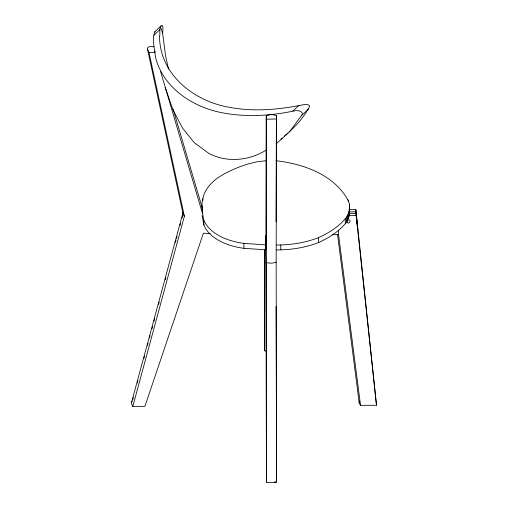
<?xml version="1.0" encoding="UTF-8"?>
<svg xmlns="http://www.w3.org/2000/svg" width="508" height="508" viewBox="0 0 508 508"><rect width="100%" height="100%" fill="white"/><g stroke="black" fill="none" stroke-linecap="round" stroke-linejoin="round"><path stroke-width="0.76" d="M264.592 249.676L264.636 350.761L266.287 351.18M264.636 350.761L264.751 249.599M265.424 236.753L265.894 268.637L266.459 482.219L268.954 482.524A11.043 4.274 -0.4 0 0 273.247 482.517L276.574 482.041L276.161 262.338L276.447 119.005L276.396 115.551L273.056 114.738A11.03 9.004 -3 0 0 269.621 114.802L266.281 115.729L265.9 249.714L265.684 235.636M266.459 482.219L266.281 115.729M276.098 221.793L276.396 115.551M276.098 160.731C303.841 163.913 335.07 175.057 348.59 201.301C351.18 207.905 348.679 215.462 343.865 220.37A93.529 54 0 0 1 318.516 237.63A73.082 42.196 0 0 1 280.784 244.926L276.612 245.04M276.612 249.968L280.784 249.853A73.082 42.196 0 0 0 318.516 242.551A93.529 54 0 0 0 343.865 225.298C349.479 220.015 350.234 212.065 349.479 204.838M168.516 69.209L165.481 55.34L162.643 33.426L162.998 28.086L162.496 25.667L161.201 25.749L154.686 31.883C151.962 39.853 154.642 48.762 155.416 56.852C162.96 87.935 192.881 107.302 222.815 112.897C246.977 117.424 271.812 115.748 295.707 110.611C297.872 110.579 300.457 110.769 301.93 112.573A4.502 3.023 -11.4 0 1 302.063 114.751L289.674 131.636L276.142 143.859M161.201 25.749C158.731 28.664 160.541 33.287 159.512 36.665C159.982 74.625 193.853 101.187 228.867 107.201C253.238 111.951 278.219 109.722 302.336 104.921C304.679 104.565 308.343 103.664 309.728 106.21C304.819 115.627 297.32 124.828 289.071 131.959M202.298 207.347L202.413 205.969M266.129 160.738L257.842 161.665L249.288 163.633A107.652 62.147 0 0 0 218.364 177.451A69.234 39.973 0 0 0 202.87 198.628C200.368 207.454 203.879 216.211 203.918 224.981A52.718 30.436 0 0 0 243.923 248.31L266.059 249.86M131.585 402.292L183.09 212.281A10.833 6.248 1.5 0 0 183.191 214.268L184.385 216.211L132.829 406.387L144.913 406.33L203.384 233.21L210.363 233.578M132.728 399.783L133.35 397.491M137.287 382.981L137.909 380.689M143.91 358.54L144.532 356.248M147.428 345.554L148.05 343.262M149.498 337.915L150.12 335.629M151.987 328.752L152.603 326.46M154.057 321.113L154.68 318.821M158.61 304.311L159.233 302.019M165.233 279.87L165.856 277.578M175.381 242.449L176.003 240.157M176.416 238.627L177.038 236.334M179.934 225.647L180.556 223.355M182.004 218.008L182.626 215.716M347.028 220.726C347.516 227.489 353.619 217.748 347.256 220.37M132.194 400.952L131.718 401.828A11.043 6.166 15.1 0 0 131.686 404.273L132.829 406.387M153.93 35.217L159.976 29.527M292.862 111.023L298.907 105.334M301.587 115.507L308.693 108.82M281.045 139.205L282.188 138.17M284.48 136.1L287.35 133.509M266.173 150.063C249.32 160.801 226.79 162.89 208.858 153.41L194.139 142.551L182.582 128.175L172.879 109.709L165.17 87.357M276.161 262.338L272.834 263.011A10.833 6.058 0 0 1 268.541 262.992L266.046 262.522M154.686 31.883L155.131 31.991M266.325 119.183L276.447 119.005M274.244 482.086L276.574 482.041L276.098 306.457M349.04 211.887L355.962 211.779L357.772 229.521L356.051 213.512L349.129 213.62M153.956 46.761C151.968 46.793 146.742 45.612 147.517 49.257L183.064 213.773M147.517 49.257L149.035 52.629L155.01 52.603L154.959 51.111M359.385 401.015A10.846 6.255 -7.4 0 0 359.346 403.504L360.534 405.34L376.498 405.263L355.848 209.575L348.958 209.594M349.034 215.436L356.152 215.417L376.498 405.263M332.245 234.702L338.557 234.683L360.534 405.34M266.059 244.939L243.923 243.383A52.718 30.436 0 0 1 203.918 220.053M338.163 234.245L338.557 234.683L338.557 230.08M347.853 199.568L348.698 201.657M160.471 26.626L162.643 33.426M173.114 109.125L202.298 208.001L202.451 210.922M160.623 71.615L202.381 213.087M203.918 224.981L202.14 215.583M149.035 52.629L184.385 216.211M349.25 208.578L349.479 209.766M337.547 234.728L359.22 403.022M355.848 209.575L356.152 215.417M349.631 206.623L349.587 213.335M349.345 210.191L349.345 215.119M348.907 211.963L348.907 216.884M348.272 213.709L348.272 218.637M347.453 215.43L347.453 220.358M346.437 217.119L346.437 222.047M345.307 218.681L345.307 223.603M318.516 237.63L318.516 242.551M280.784 244.926L280.784 249.853M243.923 243.383L243.923 248.31M202.87 198.628L202.87 200.736"/></g></svg>
